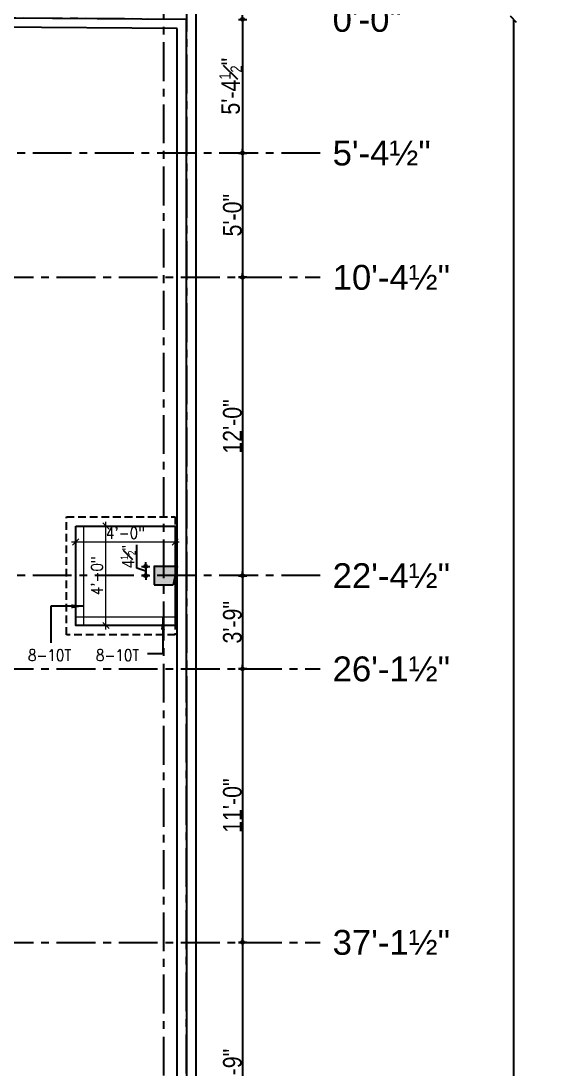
# Model space of a CAD drawing. Header units: inches. Extents: x 1259 to 4988, y 1085 to 3652.
# Drawn here: x 2680 to 2933, y 2639 to 3145 of the extents above; entities that cross this region are included whole.
import ezdxf
from ezdxf.enums import TextEntityAlignment as Align

# ---------------------------------------------------------------- set-up
doc = ezdxf.new("R2010")
doc.units = ezdxf.units.IN
doc.header["$LTSCALE"] = 15
doc.header["$MEASUREMENT"] = 0
doc.header["$PDMODE"] = 2
for name, pattern in [('CENTER', [2, 1.25, -0.25, 0.25, -0.25]), ('DOT', [0.25, 0, -0.25]), ('DOT2', [0.125, 0, -0.125]), ('HIDDEN', [0.375, 0.25, -0.125])]:
    doc.linetypes.add(name, pattern=pattern)
for name, color, linetype in [('_COL. HATCH_140', 252, 'Continuous'), ('CENTER', 30, 'CENTER'), ('DIMENSION', 160, 'Continuous'), ('FOT_LN', 242, 'Continuous'), ('TEXT', 160, 'Continuous'), ('Wall', 7, 'Continuous')]:
    doc.layers.add(name, color=color, linetype=linetype)
for name, color, linetype, lineweight in [('COL', 7, 'Continuous', 30), ('F DIM', 251, 'Continuous', 18), ('F STEEL', 2, 'Continuous', 20), ('F STEEL 1TEXT', 7, 'Continuous', 15), ('PCC_LN', 1, 'HIDDEN', 25)]:
    doc.layers.add(name, color=color, linetype=linetype, lineweight=lineweight)
doc.styles.add('Arial', font='arial.ttf')
doc.styles.add('NARROW', font='swissc.ttf')
doc.styles.add('Q1', font='g13f12d.shx', dxfattribs={"width": 0.8})
doc.styles.add('swis', font='swissc.ttf')
doc.styles.add('swis721cnbt', font='swissc.ttf')
doc.styles.add('VMS-ROMANS', font='romans.shx', dxfattribs={"width": 0.85})
doc.dimstyles.new('AA', dxfattribs={"dimtxt": 24, "dimasz": 12, "dimexe": 0.18, "dimexo": 0.0625, "dimgap": 1, "dimtad": 1, "dimzin": 0, "dimdsep": 46, "dimlunit": 4, "dimtxsty": 'swis', "dimblk": 'ARCHTICK', "dimcen": 0.09, "dimse1": 1, "dimse2": 1, "dimclrd": 7, "dimadec": 0, "dimazin": 0, "dimtfac": 0.5, "dimtofl": 0, "dimtmove": 0, "dimatfit": 3, "dimfxl": 1, "dimtolj": 1, "dimtzin": 0, "dimarcsym": 0})
doc.dimstyles.new('BH-STD', dxfattribs={"dimtxt": 10, "dimasz": 5, "dimexe": 0, "dimexo": 4, "dimgap": 2, "dimtad": 1, "dimzin": 1, "dimdsep": 46, "dimlunit": 4, "dimtxsty": 'Q1', "dimblk": 'ARCHTICK', "dimcen": 1, "dimdle": 4, "dimclrd": 250, "dimclre": 250, "dimclrt": 256, "dimadec": 0, "dimazin": 0, "dimtfac": 1, "dimtofl": 0, "dimtmove": 0, "dimatfit": 3, "dimfxl": 0.18, "dimtolj": 1, "dimtzin": 0, "dimlwd": -1, "dimlwe": -1, "dimarcsym": 0})
doc.dimstyles.new('RA-2', dxfattribs={"dimtxt": 7.5, "dimasz": 1, "dimexe": 6, "dimexo": 6, "dimgap": 0.5, "dimtad": 1, "dimzin": 3, "dimdsep": 46, "dimlunit": 4, "dimtxsty": 'NARROW', "dimblk": 'OBLIQUE', "dimcen": 0, "dimse1": 1, "dimse2": 1, "dimclrd": 8, "dimclrt": 256, "dimadec": 0, "dimazin": 0, "dimtfac": 0.6, "dimtix": 1, "dimtofl": 0, "dimtmove": 2, "dimatfit": 3, "dimfxl": 6, "dimfrac": 1, "dimtolj": 1, "dimtzin": 0, "dimlwd": -1, "dimarcsym": 0})
doc.dimstyles.get("Standard").update_dxf_attribs({"dimtxt": 6, "dimasz": 1, "dimexe": 0, "dimexo": 0, "dimgap": 0.5, "dimtad": 1, "dimdec": 1, "dimzin": 3, "dimdsep": 46, "dimlunit": 4, "dimtxsty": 'swis721cnbt', "dimblk": 'rp', "dimcen": 0.09, "dimclrd": 251, "dimclre": 3, "dimclrt": 160, "dimadec": 0, "dimazin": 0, "dimtfac": 0.6, "dimtdec": 1, "dimtofl": 0, "dimtmove": 0, "dimatfit": 3, "dimfxl": 9, "dimfrac": 1, "dimtolj": 1, "dimtzin": 0, "dimlwd": -1, "dimlwe": -1, "dimarcsym": 0})
doc.dimstyles.new('VSJ', dxfattribs={"dimtxt": 5, "dimasz": 0.75, "dimexe": 0, "dimexo": 0, "dimgap": 0.25, "dimtad": 1, "dimzin": 3, "dimdsep": 46, "dimlunit": 4, "dimtxsty": 'swis721cnbt', "dimblk": 'rp', "dimcen": 0.09, "dimse1": 1, "dimse2": 1, "dimclrd": 251, "dimclre": 8, "dimclrt": 160, "dimadec": 0, "dimazin": 0, "dimtfac": 0.6, "dimtofl": 0, "dimtmove": 0, "dimatfit": 3, "dimfxl": 9, "dimfrac": 1, "dimtolj": 1, "dimtzin": 0, "dimlwd": -1, "dimlwe": -1, "dimarcsym": 0})

# ---------------------------------------------------------------- blocks, each defined once
blk = doc.blocks.new('rp')
for p, q in [((0, 0), (-2, 0)), ((0, 2), (0, -2)), ((0, 0), (2, 0))]:
    blk.add_line(p, q)
blk.add_circle((0, 0), 0.75)
blk = doc.blocks.new('*D96')
at = {"layer": 'Defpoints', "color": 0, "transparency": 16777216}
for p in [(2786.94, 3145.28), (2786.94, 3080.78), (2786.94, 3080.78)]:
    blk.add_point(p, dxfattribs=at)
at = {"layer": 'DIMENSION', "color": 251, "transparency": 16777216}
blk.add_line((2786.94, 3144.28), (2786.94, 3081.78), dxfattribs=at)
for p, rotation in [((2786.94, 3145.28), 90), ((2786.94, 3080.78), 270)]:
    blk.add_blockref('rp', p, dxfattribs=dict(at, rotation=rotation))
at = {"layer": 'DIMENSION', "color": 160, "transparency": 16777216, "insert": (2781.16, 3113.03), "char_height": 9, "attachment_point": 5, "rotation": 90, "style": 'swis721cnbt'}
blk.add_mtext('\\A1;5\'-4{\\H0.6x;\\S1#2;}"', dxfattribs=at)
blk = doc.blocks.new('*D97')
at = {"layer": 'Defpoints', "color": 0, "transparency": 16777216}
for p in [(2786.94, 3080.78), (2785.45, 3020.78), (2786.94, 3020.78)]:
    blk.add_point(p, dxfattribs=at)
at = {"layer": 'DIMENSION', "color": 251, "transparency": 16777216}
blk.add_line((2786.94, 3079.78), (2786.94, 3021.78), dxfattribs=at)
for p, rotation in [((2786.94, 3080.78), 90), ((2786.94, 3020.78), 270)]:
    blk.add_blockref('rp', p, dxfattribs=dict(at, rotation=rotation))
at = {"layer": 'DIMENSION', "color": 160, "transparency": 16777216, "insert": (2782.08, 3050.78), "char_height": 9, "attachment_point": 5, "rotation": 90, "style": 'swis721cnbt'}
blk.add_mtext('\\A1;5\'-0"', dxfattribs=at)
blk = doc.blocks.new('*D98')
at = {"layer": 'Defpoints', "color": 0, "transparency": 16777216}
for p in [(2785.45, 3020.78), (2786.94, 2876.78), (2791.07, 2876.78, 0)]:
    blk.add_point(p, dxfattribs=at)
at = {"layer": 'DIMENSION', "color": 251, "transparency": 16777216}
blk.add_line((2786.94, 3019.78), (2786.94, 2877.78), dxfattribs=at)
for p, rotation in [((2786.94, 3020.78), 90), ((2786.94, 2876.78), 270)]:
    blk.add_blockref('rp', p, dxfattribs=dict(at, rotation=rotation))
at = {"layer": 'DIMENSION', "color": 160, "transparency": 16777216, "insert": (2782.06, 2948.78), "char_height": 9, "attachment_point": 5, "rotation": 90, "style": 'swis721cnbt'}
blk.add_mtext('\\A1;12\'-0"', dxfattribs=at)
blk = doc.blocks.new('*D99')
at = {"layer": 'Defpoints', "color": 0, "transparency": 16777216}
for p in [(2791.07, 2876.78, 0), (2786.94, 2831.78), (2788.02, 2831.78)]:
    blk.add_point(p, dxfattribs=at)
at = {"layer": 'DIMENSION', "color": 251, "transparency": 16777216}
blk.add_line((2786.94, 2875.78), (2786.94, 2832.78), dxfattribs=at)
for p, rotation in [((2786.94, 2876.78), 90), ((2786.94, 2831.78), 270)]:
    blk.add_blockref('rp', p, dxfattribs=dict(at, rotation=rotation))
at = {"layer": 'DIMENSION', "color": 160, "transparency": 16777216, "insert": (2782.07, 2854.28), "char_height": 9, "attachment_point": 5, "rotation": 90, "style": 'swis721cnbt'}
blk.add_mtext('\\A1;3\'-9"', dxfattribs=at)
blk = doc.blocks.new('*D100')
at = {"layer": 'Defpoints', "color": 0, "transparency": 16777216}
for p in [(2788.02, 2831.78), (2786.94, 2699.78), (2788.02, 2699.78)]:
    blk.add_point(p, dxfattribs=at)
at = {"layer": 'DIMENSION', "color": 251, "transparency": 16777216}
blk.add_line((2786.94, 2830.78), (2786.94, 2700.78), dxfattribs=at)
for p, rotation in [((2786.94, 2831.78), 90), ((2786.94, 2699.78), 270)]:
    blk.add_blockref('rp', p, dxfattribs=dict(at, rotation=rotation))
at = {"layer": 'DIMENSION', "color": 160, "transparency": 16777216, "insert": (2782.07, 2765.78), "char_height": 9, "attachment_point": 5, "rotation": 90, "style": 'swis721cnbt'}
blk.add_mtext('\\A1;11\'-0"', dxfattribs=at)
blk = doc.blocks.new('*D101')
at = {"layer": 'Defpoints', "color": 0, "transparency": 16777216}
for p in [(2788.02, 2699.78), (2786.94, 2570.78), (2788.02, 2570.78)]:
    blk.add_point(p, dxfattribs=at)
at = {"layer": 'DIMENSION', "color": 251, "transparency": 16777216}
blk.add_line((2786.94, 2698.78), (2786.94, 2571.78), dxfattribs=at)
for p, rotation in [((2786.94, 2699.78), 90), ((2786.94, 2570.78), 270)]:
    blk.add_blockref('rp', p, dxfattribs=dict(at, rotation=rotation))
at = {"layer": 'DIMENSION', "color": 160, "transparency": 16777216, "insert": (2782.07, 2635.28), "char_height": 9, "attachment_point": 5, "rotation": 90, "style": 'swis721cnbt'}
blk.add_mtext('\\A1;10\'-9"', dxfattribs=at)
blk = doc.blocks.new('_OBLIQUE')
at = {"color": 0, "linetype": 'ByBlock'}
blk.add_line((-0.5, -0.5), (0.5, 0.5), dxfattribs=at)
blk = doc.blocks.new('*D107')
at = {"layer": 'Defpoints', "color": 0, "transparency": 16777216}
for p in [(2759.7, 3145.28), (2776.65, 1826.53), (2917.77, 1826.53)]:
    blk.add_point(p, dxfattribs=at)
at = {"layer": 'DIMENSION', "color": 251, "transparency": 16777216}
blk.add_line((2917.77, 3145.28), (2917.77, 1826.53), dxfattribs=at)
at = {"layer": 'DIMENSION', "color": 251, "transparency": 16777216, "xscale": 3, "yscale": 3, "zscale": 3}
for p, rotation in [((2917.77, 3145.28), 90), ((2917.77, 1826.53), 270)]:
    blk.add_blockref('_OBLIQUE', p, dxfattribs=dict(at, rotation=rotation))
at = {"layer": 'DIMENSION', "transparency": 16777216, "insert": (2905.68, 2485.91), "char_height": 18, "attachment_point": 5, "rotation": 90, "style": 'NARROW'}
blk.add_mtext('\\A1;109\'-11" [33.50]', dxfattribs=at)
blk = doc.blocks.new('*D172')
at = {"layer": 'Defpoints', "color": 0, "transparency": 16777216}
for p in [(2744.23, 2881.28, 0), (2740.21, 2876.78), (2744.21, 2876.78)]:
    blk.add_point(p, dxfattribs=at)
at = {"layer": 'DIMENSION', "color": 251, "transparency": 16777216}
for p, q in [((2735.84, 2880.35), (2735.84, 2891.61)), ((2740.21, 2879.03), (2735.84, 2880.35)), ((2740.21, 2880.28), (2740.21, 2877.78))]:
    blk.add_line(p, q, dxfattribs=at)
at = {"layer": 'DIMENSION', "color": 3, "linetype": 'DOT', "transparency": 16777216}
for p, q in [((2744.23, 2881.28), (2740.21, 2881.28)), ((2744.21, 2876.78), (2740.21, 2876.78))]:
    blk.add_line(p, q, dxfattribs=at)
at = {"layer": 'DIMENSION', "color": 251, "transparency": 16777216}
for p, rotation in [((2740.21, 2881.28), 90), ((2740.21, 2876.78), 270)]:
    blk.add_blockref('rp', p, dxfattribs=dict(at, rotation=rotation))
at = {"layer": 'DIMENSION', "color": 160, "transparency": 16777216, "insert": (2731.71, 2885.98), "char_height": 6, "attachment_point": 5, "rotation": 90, "style": 'swis721cnbt'}
blk.add_mtext('\\A1;4{\\H0.6x;\\S1#2;}"', dxfattribs=at)
blk = doc.blocks.new('RTGHRTHTYJY')
at = {"layer": '_COL. HATCH_140', "ltscale": 9}
blk.add_hatch(color=256, dxfattribs=at).paths.add_polyline_path([(231548.76, -71781.15), (231546.71, -71790.07), (231537.57, -71790.07), (231537.57, -71781.07)])
at = {"layer": 'COL', "lineweight": 13, "elevation": 0}
blk.add_lwpolyline([(231548.76, -71781.15), (231546.71, -71790.07), (231537.57, -71790.07), (231537.57, -71781.07)], close=True, dxfattribs=at)
blk = doc.blocks.new('_ArchTick')
at = {"color": 0, "linetype": 'ByBlock', "const_width": 0.15}
blk.add_lwpolyline([(-0.5, -0.5), (0.5, 0.5)], dxfattribs=at)
blk = doc.blocks.new('*D52')
at = {"layer": 'Defpoints', "color": 0, "ltscale": 0.005, "transparency": 16777216}
for p in [(164135, -67153.45, 0), (164183, -67153.45, 0), (164135, -67161.19)]:
    blk.add_point(p, dxfattribs=at)
at = {"layer": 'F DIM', "color": 7, "linetype": 'DOT2', "ltscale": 0.005, "transparency": 16777216}
for p, q in [((164135, -67153.45), (164135, -67163.19)), ((164183, -67153.45), (164183, -67163.19))]:
    blk.add_line(p, q, dxfattribs=at)
at = {"layer": 'F DIM', "color": 7, "ltscale": 0.005, "transparency": 16777216}
blk.add_line((164185, -67161.19), (164133, -67161.19), dxfattribs=at)
at = {"layer": 'F DIM', "color": 7, "ltscale": 0.005, "transparency": 16777216, "xscale": 3, "yscale": 3, "zscale": 3, "rotation": 180}
blk.add_blockref('_OBLIQUE', (164135, -67161.19), dxfattribs=at)
at = {"layer": 'F DIM', "color": 7, "ltscale": 0.005, "transparency": 16777216, "xscale": 3, "yscale": 3, "zscale": 3}
blk.add_blockref('_OBLIQUE', (164183, -67161.19), dxfattribs=at)
at = {"layer": 'F DIM', "color": 0, "ltscale": 0.005, "transparency": 16777216, "insert": (164159, -67156.85), "char_height": 5.6, "attachment_point": 5, "style": 'VMS-ROMANS'}
blk.add_mtext('\\A1;4\'-0"', dxfattribs=at)
blk = doc.blocks.new('*D53')
at = {"layer": 'Defpoints', "color": 0, "ltscale": 0.005, "transparency": 16777216}
for p in [(164135, -67153.45, 0), (164149.61, -67153.45), (164135, -67201.45, 0)]:
    blk.add_point(p, dxfattribs=at)
at = {"layer": 'F DIM', "color": 7, "linetype": 'DOT2', "ltscale": 0.005, "transparency": 16777216}
for p, q in [((164135, -67153.45), (164151.61, -67153.45)), ((164135, -67201.45), (164151.61, -67201.45))]:
    blk.add_line(p, q, dxfattribs=at)
at = {"layer": 'F DIM', "color": 7, "ltscale": 0.005, "transparency": 16777216}
blk.add_line((164149.61, -67203.45), (164149.61, -67151.45), dxfattribs=at)
at = {"layer": 'F DIM', "color": 7, "ltscale": 0.005, "transparency": 16777216, "xscale": 3, "yscale": 3, "zscale": 3}
for p, rotation in [((164149.61, -67153.45), 90), ((164149.61, -67201.45), 270)]:
    blk.add_blockref('_OBLIQUE', p, dxfattribs=dict(at, rotation=rotation))
at = {"layer": 'F DIM', "color": 0, "ltscale": 0.005, "transparency": 16777216, "insert": (164145.27, -67177.45), "char_height": 5.6, "attachment_point": 5, "rotation": 90, "style": 'VMS-ROMANS'}
blk.add_mtext('\\A1;4\'-0"', dxfattribs=at)
blk = doc.blocks.new('GERFGERGER')
at = {"layer": 'F STEEL', "color": 140}
for p, q in [((164138.936, -67201.447, 0), (164138.936, -67153.447, 0)), ((164182.996, -67197.507, 0), (164134.996, -67197.507, 0))]:
    blk.add_line(p, q, dxfattribs=at)
at = {"layer": 'FOT_LN', "elevation": 0}
blk.add_lwpolyline([(164134.996, -67153.447), (164182.996, -67153.447), (164182.996, -67201.447), (164134.996, -67201.447)], close=True, dxfattribs=at)
at = {"layer": 'PCC_LN', "color": 64, "elevation": 0}
blk.add_lwpolyline([(164130.496, -67148.947), (164182.996, -67148.947), (164182.996, -67205.947), (164130.496, -67205.947)], close=True, dxfattribs=at)
at = {"layer": 'Wall'}
blk.add_blockref('RTGHRTHTYJY', (-67364.739, 4608.166), dxfattribs=at)
at = {"layer": 'F STEEL 1TEXT', "style": 'VMS-ROMANS', "width": 0.85}
for p in [(164111.966, -67220.269, 0), (164144.777, -67220.269, 0)]:
    blk.add_text('8-10T', height=5.6, dxfattribs=at).set_placement(p, align=Align.BOTTOM_LEFT)
at = {"layer": 'F DIM', "color": 0, "ltscale": 0.005}
dim = blk.add_linear_dim(base=(164134.996, -67161.188), p1=(164182.996, -67153.447, 0), p2=(164134.996, -67153.447, 0), dimstyle='BH-STD', override={"dimtxt": 5.6, "dimasz": 3, "dimexe": 2, "dimexo": 0, "dimgap": 1, "dimtxsty": 'VMS-ROMANS', "dimblk1": 'OBLIQUE', "dimblk2": 'OBLIQUE', "dimsah": 1, "dimdle": 2, "dimclrd": 7, "dimclre": 7, "dimclrt": 0, "dimfxl": 100, "dimfxlon": 1}, dxfattribs=at)
dim.commit()
dim.dimension.update_dxf_attribs({"geometry": '*D52', "text_midpoint": (164158.996, -67156.855)})
dim = blk.add_linear_dim(base=(164149.606, -67153.447), p1=(164134.996, -67201.447, 0), p2=(164134.996, -67153.447, 0), angle=90, dimstyle='BH-STD', override={"dimtxt": 5.6, "dimasz": 3, "dimexe": 2, "dimexo": 0, "dimgap": 1, "dimtxsty": 'VMS-ROMANS', "dimblk1": 'OBLIQUE', "dimblk2": 'OBLIQUE', "dimsah": 1, "dimdle": 2, "dimclrd": 7, "dimclre": 7, "dimclrt": 0, "dimfxl": 100, "dimfxlon": 1}, dxfattribs=at)
dim.commit()
dim.dimension.update_dxf_attribs({"geometry": '*D53', "text_midpoint": (164145.273, -67177.447)})
at = {"layer": 'F STEEL 1TEXT'}
for points in [[(164138.936, -67192.205, 0), (164122.915, -67192.205, 0), (164122.915, -67209.906, 0)], [(164177.105, -67197.507, 0), (164177.105, -67215.163, 0), (164169.668, -67215.163, 0)]]:
    blk.add_leader(points, dimstyle='AA', override={"dimasz": 6, "dimtad": 0, "dimfxlon": 1, "dimarcsym": 1}, dxfattribs=at)

msp = doc.modelspace()

# ---------------------------------------------------------------- linework, layer by layer
at = {"layer": 'CENTER'}
for p, q in [((2748.806, 3254.263, 0), (2748.806, 1756.865, 0)), ((2759.94, 3218.263), (2759.94, 1792.865)), ((2824.44, 3080.783), (1617.199, 3080.783)), ((1617.199, 3020.783), (2824.44, 3020.783)), ((2824.44, 2876.782, 0), (1617.199, 2876.782, 0)), ((1617.199, 2831.784), (2824.44, 2831.784)), ((1617.199, 2699.781), (2824.44, 2699.781))]:
    msp.add_line(p, q, dxfattribs=at)
msp.add_lwpolyline([(2759.94, 3145.283), (1682.473, 3153.722), (1891.215, 1833.117), (2759.94, 1826.533)], close=True, dxfattribs=at)
at = {"layer": 'Wall'}
for p, q in [((2764.44, 3149.748), (2764.44, 1826.499)), ((2755.44, 3140.818), (2378.94, 3143.767)), ((2755.44, 1835.567), (2755.44, 3140.818)), ((2755.44, 2881.283), (2744.233, 2881.283)), ((2744.233, 2881.283), (2744.233, 2872.283)), ((2755.44, 2881.283), (2753.451, 2872.283)), ((2744.233, 2872.283), (2753.451, 2872.283))]:
    msp.add_line(p, q, dxfattribs=at)
at = {"layer": 'Wall', "color": 1, "linetype": 'ByBlock', "lineweight": -2}
msp.add_lwpolyline([(2760.153, 1826.352), (2759.94, 3145.283), (1682.491, 3153.275), (1891.413, 1832.797)], close=True, dxfattribs=at)

# ---------------------------------------------------------------- block references
at = {"layer": 'DIMENSION'}
msp.add_blockref('GERFGERGER', (-161428.595, 70054.19), dxfattribs=at)

# ---------------------------------------------------------------- texts
at = {"layer": 'TEXT', "char_height": 12, "width": 109.86954, "attachment_point": 2, "style": 'Arial'}
for s, insert in [('\\pxql;0\'-0"', (2885.375, 3151.283)), ('\\pxql;5\'-4½"', (2885.375, 3086.783)), ('\\pxql;10\'-4½"', (2885.375, 3026.783)), ('\\pxql;22\'-4½"', (2885.375, 2882.782, 0)), ('\\pxql;26\'-1½"', (2885.375, 2837.784)), ('\\pxql;37\'-1½"', (2885.375, 2705.781))]:
    msp.add_mtext(s, dxfattribs=dict(at, insert=insert))

# ---------------------------------------------------------------- dimensions: what is measured, and where the dimension line sits
at = {"layer": 'DIMENSION'}
for base, p1, p2, dimstyle, override, picture, middle in [((2917.770373231, 1826.532648924), (2759.70219197, 3145.282648924), (2776.653393007, 1826.532648924), 'RA-2', {"dimtxt": 18, "dimasz": 3, "dimdec": 1, "dimclrd": 251}, '*D107', (2905.675568036, 2485.907648924)), ((2786.94, 3080.783), (2786.94, 3145.283), (2786.94, 3080.783), 'VSJ', {"dimtxt": 9, "dimasz": 1}, '*D96', (2781.161, 3113.033)), ((2786.94, 3020.783), (2786.94, 3080.783), (2785.448, 3020.783), 'VSJ', {"dimtxt": 9, "dimasz": 1, "dimtmove": 1}, '*D97', (2782.076, 3050.783)), ((2786.94, 2876.782), (2785.448, 3020.783), (2791.073, 2876.782, 0), 'VSJ', {"dimtxt": 9, "dimasz": 1, "dimtmove": 1}, '*D98', (2782.064, 2948.782)), ((2740.214, 2876.783), (2744.233, 2881.282, 0), (2744.214, 2876.783), 'Standard', {"dimtmove": 1, "dimfxl": 0.179688}, '*D172', (2731.713, 2880.845)), ((2786.94, 2831.784), (2791.073, 2876.782, 0), (2788.017, 2831.784), 'VSJ', {"dimtxt": 9, "dimasz": 1, "dimtmove": 1}, '*D99', (2782.07, 2854.283)), ((2786.94, 2699.781), (2788.017, 2831.784), (2788.017, 2699.781), 'VSJ', {"dimtxt": 9, "dimasz": 1, "dimtmove": 1}, '*D100', (2782.07, 2765.783)), ((2786.94, 2570.783), (2788.017, 2699.781), (2788.017, 2570.783), 'VSJ', {"dimtxt": 9, "dimasz": 1, "dimtmove": 1}, '*D101', (2782.07, 2635.282))]:
    dim = msp.add_linear_dim(base=base, p1=p1, p2=p2, angle=90, dimstyle=dimstyle, override=override, dxfattribs=at)
    dim.commit()
    dim.dimension.update_dxf_attribs({"geometry": picture, "text_midpoint": middle})

doc.saveas('drawing.dxf')
